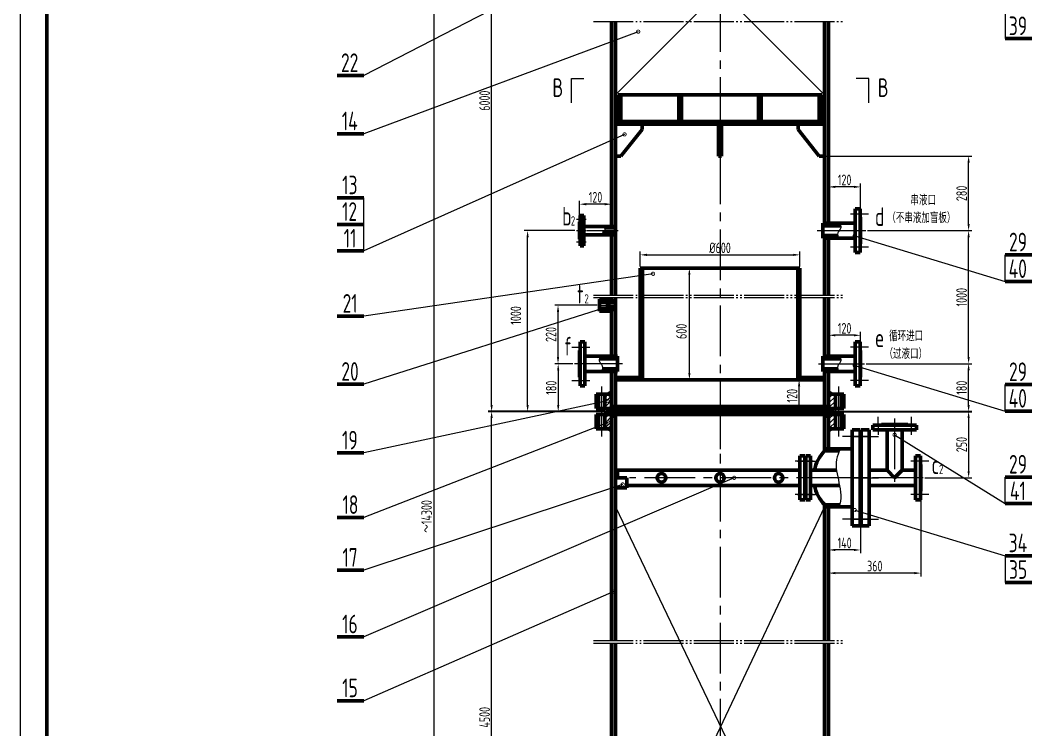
# Model space of a CAD drawing. Header units: millimetres. Extents: x -4783 to 11684, y 6425 to 68023.
# Drawn here: x -4783 to -4402.9, y 7418.3 to 7684.8 of the extents above; entities that cross this region are included whole.
import ezdxf

# ---------------------------------------------------------------- set-up
doc = ezdxf.new("R2010")
doc.units = ezdxf.units.MM
doc.linetypes.add('CENTER2', pattern=[28.575, 19.05, -3.175, 3.175, -3.175])
doc.linetypes.add('JIS_09_15', pattern=[18.9, 15, -0.9, 0.6, -0.9, 0.6, -0.9])
for name, color, linetype, lineweight in [('中心线', 1, 'CENTER2', 15), ('双点划线', 4, 'JIS_09_15', 15), ('尺寸线', 3, 'Continuous', 15), ('细实线', 2, 'Continuous', 15), ('轮廓线', 7, 'Continuous', 50)]:
    doc.layers.add(name, color=color, linetype=linetype, lineweight=lineweight)
doc.styles.add('工程字', font='gbenor.shx', dxfattribs={"width": 0.8, "bigfont": 'gbcbig.shx'})

# ---------------------------------------------------------------- blocks, each defined once
blk = doc.blocks.new('_DotSmall')
at = {"color": 0, "linetype": 'ByBlock', "const_width": 0.5}
blk.add_lwpolyline([(-0.0625, 0, 1), (0.0625, 0, 1)], format="xyb", close=True, dxfattribs=at)

msp = doc.modelspace()

# ---------------------------------------------------------------- linework, layer by layer
at = {"layer": '中心线'}
for p, q in [((-4520.0562, 7777.6777), (-4520.0562, 7518.3805)), ((-4464.3195, 7612.0392), (-4471.0864, 7612.0392)), ((-4570.1148, 7605.7892), (-4558.386, 7605.7892)), ((-4483.6026, 7605.7892), (-4465.24, 7605.7892)), ((-4464.3195, 7599.5392), (-4471.0864, 7599.5392)), ((-4565.648, 7577.7892), (-4559.1335, 7577.7892)), ((-4575.7888, 7562.0392), (-4569.022, 7562.0392)), ((-4464.3236, 7562.0392), (-4471.0904, 7562.0392)), ((-4556.7552, 7555.7892), (-4574.7143, 7555.7892)), ((-4483.0371, 7555.7892), (-4465.7967, 7555.7892)), ((-4575.7888, 7549.5392), (-4569.022, 7549.5392)), ((-4520.0562, 7550.1645), (-4520.0562, 7532.8916)), ((-4464.3236, 7549.5392), (-4471.0904, 7549.5392)), ((-4564.5562, 7547.2151), (-4564.5562, 7536.1633)), ((-4475.5562, 7547.2151), (-4475.5562, 7536.1633)), ((-4520.0562, 7544.2014), (-4520.0562, 7284.9042)), ((-4564.5562, 7539.5651), (-4564.5562, 7528.5133)), ((-4475.5562, 7539.5651), (-4475.5562, 7528.5133)), ((-4460.7131, 7535.857), (-4460.6971, 7529.0902)), ((-4454.4562, 7535.2842), (-4454.4562, 7511.3907)), ((-4448.2131, 7535.8865), (-4448.1972, 7529.1197)), ((-4463.9644, 7528.4392), (-4473.992, 7528.4392)), ((-4470.548, 7528.4392), (-4460.5204, 7528.4392)), ((-4485.1236, 7519.1892), (-4491.8904, 7519.1892)), ((-4490.9888, 7519.1892), (-4484.222, 7519.1892)), ((-4441.6276, 7519.1892), (-4448.3945, 7519.1892)), ((-4443.6971, 7512.9392), (-4554.1096, 7512.9392)), ((-4463.9644, 7512.9392), (-4473.992, 7512.9392)), ((-4470.548, 7512.9392), (-4460.5204, 7512.9392)), ((-4485.1236, 7506.6892), (-4491.8904, 7506.6892)), ((-4490.9888, 7506.6892), (-4484.222, 7506.6892)), ((-4441.6276, 7506.6892), (-4448.3945, 7506.6892)), ((-4463.9644, 7497.4392), (-4473.992, 7497.4392)), ((-4470.548, 7497.4392), (-4460.5204, 7497.4392))]:
    msp.add_line(p, q, dxfattribs=at)
at = {"layer": '中心线', "linetype": 'Continuous'}
for p, q in [((-4573.9734, 7610.0392), (-4570.3498, 7610.0392)), ((-4573.9734, 7605.7892), (-4570.3498, 7605.7892)), ((-4573.9734, 7601.5392), (-4570.3498, 7601.5392))]:
    msp.add_line(p, q, dxfattribs=at)
at = {"layer": '双点划线'}
for p, q in [((-4567.6634, 7684.3356), (-4473.3321, 7684.3356)), ((-4567.6634, 7581.6031), (-4473.3321, 7581.6031)), ((-4567.6634, 7580.6266), (-4473.3321, 7580.6266)), ((-4567.6634, 7451.8358), (-4473.3321, 7451.8358)), ((-4567.6634, 7450.8592), (-4473.3321, 7450.8592))]:
    msp.add_line(p, q, dxfattribs=at)
at = {"layer": '尺寸线'}
for p, q in [((-4627.6085, 7895.1655), (-4627.6085, 7101.7017)), ((-4605.8912, 7540.2892), (-4605.8912, 7768.9155)), ((-4412.929, 7687.9099), (-4412.929, 7677.9099)), ((-4412.929, 7677.9099), (-4402.929, 7677.9099)), ((-4575.9237, 7657.8982), (-4575.9237, 7662.9508)), ((-4575.9237, 7662.9508), (-4571.1971, 7662.9508)), ((-4464.1887, 7662.9508), (-4468.9153, 7662.9508)), ((-4464.1887, 7657.8982), (-4464.1887, 7662.9508)), ((-4575.9237, 7653.7707), (-4575.9237, 7657.8982)), ((-4464.1887, 7653.7707), (-4464.1887, 7657.8982)), ((-4480.1312, 7633.7892), (-4425.4106, 7633.7892)), ((-4426.6606, 7608.2892), (-4426.6606, 7631.2892)), ((-4479.2562, 7611.4142), (-4479.2562, 7623.474)), ((-4469.7522, 7622.224), (-4476.7562, 7622.224)), ((-4467.2522, 7611.4142), (-4467.2522, 7623.474)), ((-4653.9622, 7618.1445), (-4663.9622, 7618.1445)), ((-4653.9622, 7608.1445), (-4653.9622, 7618.1445)), ((-4572.8602, 7609.6642), (-4572.8602, 7616.9774)), ((-4563.3562, 7615.7274), (-4570.3602, 7615.7274)), ((-4560.8562, 7608.0142), (-4560.8562, 7616.9774)), ((-4653.9622, 7608.1445), (-4663.9622, 7608.1445)), ((-4653.9622, 7598.1445), (-4653.9622, 7608.1445)), ((-4574.5984, 7605.7892), (-4593.6134, 7605.7892)), ((-4464.615, 7605.7892), (-4425.4106, 7605.7892)), ((-4464.615, 7605.7892), (-4425.4106, 7605.7892)), ((-4592.3634, 7540.2892), (-4592.3634, 7603.2892)), ((-4469.4562, 7603.8504), (-4412.929, 7586.7)), ((-4426.6606, 7558.2892), (-4426.6606, 7603.2892)), ((-4550.0562, 7592.3155), (-4550.0562, 7597.9438)), ((-4547.5562, 7596.6938), (-4492.5562, 7596.6938)), ((-4490.0562, 7592.3155), (-4490.0562, 7597.9438)), ((-4412.929, 7586.7), (-4412.929, 7596.7)), ((-4412.929, 7596.7), (-4402.929, 7596.7)), ((-4529.6556, 7591.6905), (-4532.8331, 7591.6905)), ((-4531.5831, 7552.2892), (-4531.5831, 7589.1905)), ((-4412.929, 7586.7), (-4402.929, 7586.7)), ((-4566.273, 7577.7892), (-4582.1903, 7577.7892)), ((-4580.9403, 7558.2892), (-4580.9403, 7575.2892)), ((-4479.2562, 7561.4142), (-4479.2562, 7567.7304)), ((-4467.2562, 7561.4142), (-4467.2562, 7567.7304)), ((-4469.7562, 7566.4804), (-4476.7562, 7566.4804)), ((-4575.9643, 7555.7892), (-4582.1903, 7555.7892)), ((-4575.3393, 7555.7892), (-4582.1239, 7555.7892)), ((-4580.8739, 7553.2892), (-4580.8739, 7540.2892)), ((-4469.4562, 7555.1271), (-4412.929, 7537.9768)), ((-4465.1717, 7555.7892), (-4425.4106, 7555.7892)), ((-4465.1717, 7555.7892), (-4425.4106, 7555.7892)), ((-4426.6606, 7540.2892), (-4426.6606, 7553.2892)), ((-4529.6556, 7549.7892), (-4532.8331, 7549.7892)), ((-4481.3812, 7549.7892), (-4491.6083, 7549.7892)), ((-4490.3583, 7540.2892), (-4490.3583, 7547.2892)), ((-4412.929, 7537.9768), (-4412.929, 7547.9768)), ((-4412.929, 7547.9768), (-4402.929, 7547.9768)), ((-4563.4312, 7537.9392), (-4607.1412, 7537.9392)), ((-4562.7812, 7537.7892), (-4607.1412, 7537.7892)), ((-4562.7812, 7537.7892), (-4593.6134, 7537.7892)), ((-4562.7812, 7537.7892), (-4582.1239, 7537.7892)), ((-4481.3812, 7537.7892), (-4491.6083, 7537.7892)), ((-4477.3312, 7537.7892), (-4425.4106, 7537.7892)), ((-4476.6812, 7537.9392), (-4425.4106, 7537.9392)), ((-4412.929, 7537.9768), (-4402.929, 7537.9768)), ((-4605.8912, 7310.5517), (-4605.8912, 7535.4392)), ((-4426.6606, 7535.4392), (-4426.6606, 7515.4392)), ((-4454.4562, 7529.0939), (-4412.929, 7503.2369)), ((-4443.0721, 7512.9392), (-4425.4106, 7512.9392)), ((-4412.929, 7503.2369), (-4412.929, 7513.2369)), ((-4412.929, 7513.2369), (-4402.929, 7513.2369)), ((-4444.5602, 7507.3142), (-4444.5602, 7475.9053)), ((-4412.929, 7503.2369), (-4402.929, 7503.2369)), ((-4479.2562, 7501.3642), (-4479.2562, 7475.9053)), ((-4469.4562, 7500.8249), (-4412.929, 7483.6745)), ((-4479.2562, 7498.6142), (-4479.2562, 7484.5925)), ((-4467.2562, 7498.6142), (-4467.2562, 7484.5925)), ((-4469.7562, 7485.8425), (-4476.7562, 7485.8425)), ((-4412.929, 7483.6745), (-4412.929, 7473.6745)), ((-4412.929, 7483.6745), (-4402.929, 7483.6745)), ((-4447.0602, 7477.1553), (-4476.7562, 7477.1553)), ((-4412.929, 7473.6745), (-4402.929, 7473.6745))]:
    msp.add_line(p, q, dxfattribs=at)
for points in [[(-4559.9379, 7712.4628), (-4653.9622, 7664.0589), (-4663.9622, 7664.0589)], [(-4550.8193, 7680.5271), (-4653.9622, 7642.153), (-4663.9622, 7642.153)], [(-4555.9395, 7641.9463), (-4653.9622, 7598.1445), (-4663.9622, 7598.1445)], [(-4545.2216, 7589.5742), (-4653.9622, 7573.6611), (-4663.9622, 7573.6611)], [(-4563.8565, 7576.6176), (-4653.9622, 7548.0865), (-4663.9622, 7548.0865)], [(-4562.3466, 7541.8084), (-4653.9622, 7522.2838), (-4663.9622, 7522.2838)], [(-4562.1453, 7533.75), (-4653.9622, 7498.0473), (-4663.9622, 7498.0473)], [(-4514.7633, 7512.9392), (-4653.9622, 7453.2124), (-4663.9622, 7453.2124)], [(-4556.6534, 7510.4579), (-4653.9622, 7478.2276), (-4663.9622, 7478.2276)], [(-4559.9905, 7470.1829), (-4653.9622, 7429.2181), (-4663.9622, 7429.2181)]]:
    msp.add_lwpolyline(points, dxfattribs=at)
for points in [[(-4427.0773, 7631.2892), (-4426.2439, 7631.2892), (-4426.6606, 7633.7892)], [(-4476.7562, 7622.6407), (-4476.7562, 7621.8073), (-4479.2562, 7622.224)], [(-4469.7522, 7622.6407), (-4469.7522, 7621.8073), (-4467.2522, 7622.224)], [(-4570.3602, 7616.1441), (-4570.3602, 7615.3108), (-4572.8602, 7615.7274)], [(-4563.3562, 7616.1441), (-4563.3562, 7615.3108), (-4560.8562, 7615.7274)], [(-4592.7801, 7603.2892), (-4591.9468, 7603.2892), (-4592.3634, 7605.7892)], [(-4427.0773, 7608.2892), (-4426.2439, 7608.2892), (-4426.6606, 7605.7892)], [(-4427.0773, 7603.2892), (-4426.2439, 7603.2892), (-4426.6606, 7605.7892)], [(-4547.5562, 7597.1104), (-4547.5562, 7596.2771), (-4550.0562, 7596.6938)], [(-4492.5562, 7597.1104), (-4492.5562, 7596.2771), (-4490.0562, 7596.6938)], [(-4531.9997, 7589.1905), (-4531.1664, 7589.1905), (-4531.5831, 7591.6905)], [(-4581.357, 7575.2892), (-4580.5237, 7575.2892), (-4580.9403, 7577.7892)], [(-4476.7562, 7566.8971), (-4476.7562, 7566.0638), (-4479.2562, 7566.4804)], [(-4469.7562, 7566.8971), (-4469.7562, 7566.0638), (-4467.2562, 7566.4804)], [(-4581.357, 7558.2892), (-4580.5237, 7558.2892), (-4580.9403, 7555.7892)], [(-4427.0773, 7558.2892), (-4426.2439, 7558.2892), (-4426.6606, 7555.7892)], [(-4581.2905, 7553.2892), (-4580.4572, 7553.2892), (-4580.8739, 7555.7892)], [(-4427.0773, 7553.2892), (-4426.2439, 7553.2892), (-4426.6606, 7555.7892)], [(-4531.9997, 7552.2892), (-4531.1664, 7552.2892), (-4531.5831, 7549.7892)], [(-4490.775, 7547.2892), (-4489.9417, 7547.2892), (-4490.3583, 7549.7892)], [(-4606.3079, 7540.2892), (-4605.4746, 7540.2892), (-4605.8912, 7537.7892)], [(-4606.3079, 7535.4392), (-4605.4746, 7535.4392), (-4605.8912, 7537.9392)], [(-4592.7801, 7540.2892), (-4591.9468, 7540.2892), (-4592.3634, 7537.7892)], [(-4581.2905, 7540.2892), (-4580.4572, 7540.2892), (-4580.8739, 7537.7892)], [(-4490.775, 7540.2892), (-4489.9417, 7540.2892), (-4490.3583, 7537.7892)], [(-4427.0773, 7540.2892), (-4426.2439, 7540.2892), (-4426.6606, 7537.7892)], [(-4427.0773, 7535.4392), (-4426.2439, 7535.4392), (-4426.6606, 7537.9392)], [(-4427.0773, 7515.4392), (-4426.2439, 7515.4392), (-4426.6606, 7512.9392)], [(-4476.7562, 7486.2592), (-4476.7562, 7485.4258), (-4479.2562, 7485.8425)], [(-4469.7562, 7486.2592), (-4469.7562, 7485.4258), (-4467.2562, 7485.8425)], [(-4476.7562, 7477.572), (-4476.7562, 7476.7387), (-4479.2562, 7477.1553)], [(-4447.0602, 7477.572), (-4447.0602, 7476.7387), (-4444.5602, 7477.1553)]]:
    msp.add_solid(points, dxfattribs=at)
at = {"layer": '细实线'}
for p, q in [((-4783.0224, 8012.8055), (-4783.0224, 6823.8055)), ((-4480.7562, 7735.4655), (-4559.3562, 7656.7892)), ((-4559.3562, 7735.4655), (-4480.7562, 7656.7892)), ((-4565.3565, 7579.1392), (-4562.3565, 7579.1392)), ((-4565.3565, 7576.4392), (-4562.3565, 7576.4392)), ((-4566.5562, 7543.4861), (-4565.7062, 7544.3361)), ((-4566.5562, 7541.69), (-4565.7062, 7542.54)), ((-4563.4062, 7543.044), (-4562.1272, 7544.323)), ((-4563.4062, 7541.2479), (-4560.9885, 7543.6656)), ((-4563.4062, 7539.4519), (-4560.8562, 7542.0019)), ((-4479.2562, 7542.7796), (-4477.6466, 7544.3892)), ((-4479.2562, 7540.9835), (-4476.7062, 7543.5335)), ((-4479.2562, 7539.1875), (-4476.7062, 7541.7375)), ((-4474.4062, 7544.0375), (-4474.0545, 7544.3892)), ((-4474.4062, 7542.2414), (-4473.5562, 7543.0914)), ((-4474.4062, 7540.4454), (-4473.5562, 7541.2954)), ((-4566.5562, 7539.894), (-4565.7062, 7540.744)), ((-4562.8062, 7538.447), (-4563.3484, 7538.9892)), ((-4563.1954, 7538.9892), (-4563.3008, 7538.8838)), ((-4562.9709, 7538.9892), (-4563.1885, 7538.7715)), ((-4562.8062, 7538.6715), (-4563.1238, 7538.9892)), ((-4562.8062, 7538.9294), (-4563.0763, 7538.6593)), ((-4562.8062, 7538.7048), (-4562.964, 7538.547)), ((-4562.8062, 7538.896), (-4562.8993, 7538.9892)), ((-4562.8062, 7538.4803), (-4562.8518, 7538.4348)), ((-4562.8062, 7537.3389), (-4562.8063, 7537.3391)), ((-4562.5238, 7538.3892), (-4562.8062, 7538.6715)), ((-4562.3062, 7537.5124), (-4562.7329, 7537.9392)), ((-4561.0258, 7537.7892), (-4562.2258, 7538.9892)), ((-4561.9238, 7537.7892), (-4562.1562, 7538.0215)), ((-4561.5329, 7536.7392), (-4562.1329, 7537.3392)), ((-4562.0729, 7538.9892), (-4560.8562, 7540.2058)), ((-4560.1278, 7537.7892), (-4561.3278, 7538.9892)), ((-4560.6349, 7536.7392), (-4561.2349, 7537.3392)), ((-4559.3562, 7537.9156), (-4560.4298, 7538.9892)), ((-4560.0562, 7537.0585), (-4560.3369, 7537.3392)), ((-4559.3562, 7538.8136), (-4559.5317, 7538.9892)), ((-4480.2035, 7537.7892), (-4480.7562, 7538.3419)), ((-4479.3055, 7537.7892), (-4480.5055, 7538.9892)), ((-4478.4075, 7537.7892), (-4479.6075, 7538.9892)), ((-4478.9146, 7536.7392), (-4479.5146, 7537.3392)), ((-4477.9562, 7538.2359), (-4478.7094, 7538.9892)), ((-4478.0166, 7536.7392), (-4478.6166, 7537.3392)), ((-4477.3062, 7538.484), (-4477.8114, 7538.9892)), ((-4477.3062, 7536.9269), (-4477.8062, 7537.4269)), ((-4477.6584, 7538.9892), (-4476.7062, 7539.9414)), ((-4477.3062, 7537.8249), (-4477.4205, 7537.9392)), ((-4476.7604, 7538.9892), (-4477.3062, 7538.4434)), ((-4476.9849, 7538.9892), (-4477.3062, 7538.6679)), ((-4477.2094, 7538.9892), (-4477.3062, 7538.8924)), ((-4477.0343, 7538.6611), (-4477.3062, 7538.933)), ((-4477.1466, 7538.5488), (-4477.3062, 7538.7085)), ((-4477.2588, 7538.4366), (-4477.3062, 7538.484)), ((-4477.3043, 7537.3372), (-4477.3062, 7537.3353)), ((-4476.922, 7538.7733), (-4477.1379, 7538.9892)), ((-4476.8098, 7538.8856), (-4476.9134, 7538.9892)), ((-4474.0663, 7538.9892), (-4473.5562, 7539.4993)), ((-4566.5562, 7535.6428), (-4565.7062, 7536.4928)), ((-4566.5562, 7533.8467), (-4565.7062, 7534.6967)), ((-4563.4062, 7535.2007), (-4561.8677, 7536.7392)), ((-4563.4062, 7533.4046), (-4560.8562, 7535.9546)), ((-4563.4062, 7531.6086), (-4560.8562, 7534.1586)), ((-4563.329, 7536.7392), (-4563.3676, 7536.7778)), ((-4563.1045, 7536.7392), (-4563.2553, 7536.89)), ((-4562.8062, 7537.1477), (-4563.2148, 7536.7392)), ((-4562.88, 7536.7392), (-4563.1431, 7537.0023)), ((-4562.8062, 7536.8899), (-4563.0308, 7537.1145)), ((-4562.8062, 7536.9232), (-4562.9902, 7536.7392)), ((-4562.8062, 7537.1144), (-4562.9186, 7537.2268)), ((-4562.431, 7536.7392), (-4562.8062, 7537.1144)), ((-4479.8126, 7536.7392), (-4480.0562, 7536.9828)), ((-4479.2562, 7536.7323), (-4479.2494, 7536.7392)), ((-4479.2562, 7534.9363), (-4477.4533, 7536.7392)), ((-4479.2562, 7533.1402), (-4476.7062, 7535.6902)), ((-4478.7522, 7531.8482), (-4476.7062, 7533.8942)), ((-4477.192, 7537.225), (-4477.3062, 7537.1108)), ((-4476.894, 7536.7392), (-4477.3062, 7537.1514)), ((-4477.0798, 7537.1127), (-4477.3062, 7536.8863)), ((-4477.1185, 7536.7392), (-4477.3062, 7536.9269)), ((-4476.9675, 7537.0005), (-4477.2288, 7536.7392)), ((-4476.8552, 7536.8882), (-4477.0043, 7536.7392)), ((-4476.743, 7536.776), (-4476.7798, 7536.7392)), ((-4474.4062, 7536.1942), (-4473.8612, 7536.7392)), ((-4474.4062, 7534.3981), (-4473.5562, 7535.2481)), ((-4474.4062, 7532.6021), (-4473.5562, 7533.4521)), ((-4566.5562, 7532.0507), (-4565.7062, 7532.9007)), ((-4561.3847, 7531.8341), (-4560.8562, 7532.3625)), ((-4477.4652, 7531.3392), (-4476.7062, 7532.0981)), ((-4473.8731, 7531.3392), (-4473.5562, 7531.656)), ((-4480.7562, 7501.9892), (-4559.3562, 7336.4777)), ((-4559.3562, 7501.9892), (-4480.0562, 7336.4128))]:
    msp.add_line(p, q, dxfattribs=at)
for points, start_tangent, end_tangent in [([(-4563.7619, 7607.3892), (-4563.3084, 7605.93), (-4564.0856, 7605.1528), (-4564.0856, 7604.1892)], (0.49913643, -0.86652341), (0.40244908, -0.91544237)), ([(-4475.3757, 7608.6392), (-4474.6736, 7606.8914), (-4475.7925, 7604.9535), (-4475.3757, 7602.9392)], (0.73238632, -0.68088933), (0.65431165, -0.75622501)), ([(-4564.7367, 7558.6392), (-4565.4388, 7556.8914), (-4564.3199, 7554.9535), (-4564.7367, 7552.9392)], (-0.73238632, -0.68088933), (-0.65431165, -0.75622501)), ([(-4475.3757, 7558.6392), (-4474.6736, 7556.8914), (-4475.7925, 7554.9535), (-4475.3757, 7552.9392)], (0.73238632, -0.68088933), (0.65431165, -0.75622501)), ([(-4474.8562, 7523.8892), (-4476.3302, 7519.7989), (-4475.3647, 7511.1166), (-4475.3647, 7501.9892)], (-0.43338665, -0.90120808), (-0.37435493, -0.92728549))]:
    msp.add_spline(points, degree=3, dxfattribs=dict(at, start_tangent=start_tangent, end_tangent=end_tangent))
at = {"layer": '轮廓线'}
for p, q in [((-4773.0224, 7992.8055), (-4773.0224, 6833.8055)), ((-4560.8562, 7684.3356), (-4560.8562, 7607.3892)), ((-4559.3562, 7684.3356), (-4559.3562, 7581.6031)), ((-4480.7562, 7684.3356), (-4480.7562, 7608.6392)), ((-4479.2562, 7684.3356), (-4479.2562, 7608.6392)), ((-4412.929, 7677.9099), (-4402.929, 7677.9099)), ((-4663.9622, 7664.0589), (-4653.9622, 7664.0589)), ((-4481.7562, 7656.7892), (-4558.3562, 7656.7892)), ((-4558.3562, 7656.7892), (-4558.3562, 7646.7892)), ((-4557.3562, 7656.7892), (-4557.3562, 7646.7892)), ((-4535.5562, 7656.7892), (-4535.5562, 7646.7892)), ((-4534.5562, 7656.7892), (-4534.5562, 7646.7892)), ((-4505.5562, 7656.7892), (-4505.5562, 7646.7892)), ((-4504.5562, 7656.7892), (-4504.5562, 7646.7892)), ((-4482.7562, 7656.7892), (-4482.7562, 7646.7892)), ((-4481.7562, 7656.7892), (-4481.7562, 7646.7892)), ((-4480.7562, 7646.7892), (-4559.3562, 7646.7892)), ((-4480.7562, 7645.7892), (-4559.3562, 7645.7892)), ((-4549.3562, 7643.7892), (-4557.3562, 7633.7892)), ((-4554.0562, 7645.7892), (-4554.0562, 7646.7892)), ((-4549.3562, 7645.7892), (-4549.3562, 7643.7892)), ((-4520.6562, 7633.7892), (-4520.6562, 7645.7892)), ((-4520.6562, 7643.7892), (-4519.4562, 7643.7892)), ((-4519.4562, 7645.7892), (-4519.4562, 7633.7892)), ((-4490.7562, 7645.7892), (-4490.7562, 7643.7892)), ((-4490.7562, 7643.7892), (-4482.7562, 7633.7892)), ((-4486.0562, 7645.7892), (-4486.0562, 7646.7892)), ((-4663.9622, 7642.153), (-4653.9622, 7642.153)), ((-4557.3562, 7633.7892), (-4559.3562, 7633.7892)), ((-4519.4562, 7633.7892), (-4520.6562, 7633.7892)), ((-4482.7562, 7633.7892), (-4480.7562, 7633.7892)), ((-4663.9622, 7618.1445), (-4653.9622, 7618.1445)), ((-4467.4522, 7614.0392), (-4469.2522, 7614.0392)), ((-4469.2522, 7614.0392), (-4469.2522, 7605.7892)), ((-4467.4522, 7605.7892), (-4467.4522, 7614.0392)), ((-4467.2522, 7610.7892), (-4467.4522, 7610.7892)), ((-4467.2522, 7605.7892), (-4467.2522, 7610.7892)), ((-4663.9622, 7608.1445), (-4653.9622, 7608.1445)), ((-4571.2602, 7607.3892), (-4559.3562, 7607.3892)), ((-4563.4308, 7606.7892), (-4559.3562, 7606.7892)), ((-4469.2562, 7608.6392), (-4481.4953, 7608.6392)), ((-4481.4953, 7608.6392), (-4481.4953, 7602.9392)), ((-4481.4953, 7607.6392), (-4474.7443, 7607.6392)), ((-4469.2522, 7597.5392), (-4469.2522, 7605.7892)), ((-4467.4522, 7605.7892), (-4467.4522, 7597.5392)), ((-4467.2522, 7605.7892), (-4467.2522, 7600.7892)), ((-4559.3562, 7604.1892), (-4571.2602, 7604.1892)), ((-4559.3562, 7604.7892), (-4564.1931, 7604.7892)), ((-4560.8562, 7604.1892), (-4560.8562, 7581.6031)), ((-4481.4953, 7603.9392), (-4475.8473, 7603.9392)), ((-4481.4953, 7602.9392), (-4469.2562, 7602.9392)), ((-4480.7562, 7602.9392), (-4480.7562, 7581.6031)), ((-4479.2562, 7602.9392), (-4479.2562, 7581.6031)), ((-4663.9622, 7598.1445), (-4653.9622, 7598.1445)), ((-4467.2522, 7600.7892), (-4467.4522, 7600.7892)), ((-4467.4522, 7597.5392), (-4469.2522, 7597.5392)), ((-4412.929, 7596.7), (-4402.929, 7596.7)), ((-4490.0562, 7591.6905), (-4550.0562, 7591.6905)), ((-4550.0562, 7591.6905), (-4550.0562, 7563.5045)), ((-4549.2562, 7591.6905), (-4549.2562, 7563.5045)), ((-4490.8562, 7563.5045), (-4490.8562, 7591.6905)), ((-4490.0562, 7563.5045), (-4490.0562, 7591.6905)), ((-4412.929, 7586.7), (-4402.929, 7586.7)), ((-4565.3565, 7580.0392), (-4560.8565, 7580.0392)), ((-4565.3565, 7579.1392), (-4565.3565, 7580.0392)), ((-4565.3565, 7578.9607), (-4565.3565, 7579.1392)), ((-4562.3565, 7579.1392), (-4562.3565, 7579.2236)), ((-4562.3565, 7579.2236), (-4561.8565, 7579.2236)), ((-4562.3565, 7578.9607), (-4562.3565, 7579.1392)), ((-4561.8565, 7579.2236), (-4561.8565, 7577.7892)), ((-4560.8565, 7580.0392), (-4560.8565, 7579.4392)), ((-4560.8565, 7579.4392), (-4559.6565, 7579.4392)), ((-4560.8562, 7580.6266), (-4560.8562, 7579.4392)), ((-4559.3565, 7579.1392), (-4559.6565, 7579.4392)), ((-4559.3565, 7579.1392), (-4559.3565, 7576.4392)), ((-4559.3562, 7580.6266), (-4559.3562, 7558.6392)), ((-4550.0562, 7580.6266), (-4550.0562, 7549.7892)), ((-4549.2562, 7580.6266), (-4549.2562, 7549.7892)), ((-4490.8562, 7549.7892), (-4490.8562, 7580.6266)), ((-4490.0562, 7549.7892), (-4490.0562, 7580.6266)), ((-4480.7562, 7580.6266), (-4480.7562, 7558.6392)), ((-4480.7562, 7579.3892), (-4480.7562, 7576.1892)), ((-4479.2562, 7580.6266), (-4479.2562, 7579.3892)), ((-4479.2562, 7579.3892), (-4479.2562, 7558.6392)), ((-4565.3565, 7577.7892), (-4565.3565, 7578.9607)), ((-4562.3565, 7578.9607), (-4565.3565, 7578.9607)), ((-4565.3565, 7577.7892), (-4565.3565, 7576.6176)), ((-4565.3565, 7576.6176), (-4565.3565, 7576.4392)), ((-4562.3565, 7576.6176), (-4565.3565, 7576.6176)), ((-4565.3565, 7576.4392), (-4565.3565, 7575.5392)), ((-4565.3565, 7575.5392), (-4560.8565, 7575.5392)), ((-4562.3565, 7577.7892), (-4562.3565, 7578.9607)), ((-4562.3565, 7577.7892), (-4562.3565, 7576.6176)), ((-4562.3565, 7576.6176), (-4562.3565, 7576.4392)), ((-4562.3565, 7576.4392), (-4562.3565, 7576.3548)), ((-4562.3565, 7576.3548), (-4561.8565, 7576.3548)), ((-4561.8565, 7578.7892), (-4559.3565, 7578.7892)), ((-4561.8565, 7576.3548), (-4561.8565, 7577.7892)), ((-4561.8565, 7576.7892), (-4559.3565, 7576.7892)), ((-4560.8565, 7576.1392), (-4560.8565, 7575.5392)), ((-4559.6565, 7576.1392), (-4560.8565, 7576.1392)), ((-4560.8562, 7576.1392), (-4560.8562, 7558.6392)), ((-4559.3565, 7576.4392), (-4559.6565, 7576.1392)), ((-4663.9622, 7573.6611), (-4653.9622, 7573.6611)), ((-4572.6562, 7555.7892), (-4572.6562, 7564.0392)), ((-4572.6562, 7564.0392), (-4570.8562, 7564.0392)), ((-4570.8562, 7564.0392), (-4570.8562, 7555.7892)), ((-4467.4562, 7564.0392), (-4469.2562, 7564.0392)), ((-4469.2562, 7564.0392), (-4469.2562, 7555.7892)), ((-4467.4562, 7555.7892), (-4467.4562, 7564.0392)), ((-4572.8562, 7560.7892), (-4572.6562, 7560.7892)), ((-4572.8562, 7555.7892), (-4572.8562, 7560.7892)), ((-4467.2562, 7560.7892), (-4467.4562, 7560.7892)), ((-4467.2562, 7555.7892), (-4467.2562, 7560.7892)), ((-4570.8562, 7558.6392), (-4558.6171, 7558.6392)), ((-4558.6171, 7557.6392), (-4565.3681, 7557.6392)), ((-4558.6171, 7558.6392), (-4558.6171, 7552.9392)), ((-4469.2562, 7558.6392), (-4481.4953, 7558.6392)), ((-4481.4953, 7558.6392), (-4481.4953, 7552.9392)), ((-4481.4953, 7557.6392), (-4474.7443, 7557.6392)), ((-4572.8562, 7555.7892), (-4572.8562, 7550.7892)), ((-4572.6562, 7555.7892), (-4572.6562, 7547.5392)), ((-4570.8562, 7547.5392), (-4570.8562, 7555.7892)), ((-4558.6171, 7552.9392), (-4570.8562, 7552.9392)), ((-4558.6171, 7553.9392), (-4564.2651, 7553.9392)), ((-4560.8562, 7552.9392), (-4560.8562, 7539.6892)), ((-4559.3562, 7552.9392), (-4559.3562, 7539.6892)), ((-4481.4953, 7553.9392), (-4475.8473, 7553.9392)), ((-4481.4953, 7552.9392), (-4469.2562, 7552.9392)), ((-4480.7562, 7552.9392), (-4480.7562, 7539.6892)), ((-4479.2562, 7552.9392), (-4479.2562, 7539.6892)), ((-4469.2562, 7547.5392), (-4469.2562, 7555.7892)), ((-4467.4562, 7555.7892), (-4467.4562, 7547.5392)), ((-4467.2562, 7555.7892), (-4467.2562, 7550.7892)), ((-4572.8562, 7550.7892), (-4572.6562, 7550.7892)), ((-4559.3562, 7550.5892), (-4550.0562, 7550.5892)), ((-4559.3562, 7549.7892), (-4480.7562, 7549.7892)), ((-4490.0562, 7550.5892), (-4480.7562, 7550.5892)), ((-4467.2562, 7550.7892), (-4467.4562, 7550.7892)), ((-4663.9622, 7548.0865), (-4653.9622, 7548.0865)), ((-4572.6562, 7547.5392), (-4570.8562, 7547.5392)), ((-4562.2418, 7544.3892), (-4560.8562, 7545.1892)), ((-4477.8706, 7544.3892), (-4479.2562, 7545.1892)), ((-4467.4562, 7547.5392), (-4469.2562, 7547.5392)), ((-4412.929, 7547.9768), (-4402.929, 7547.9768)), ((-4566.5562, 7544.3892), (-4562.2418, 7544.3892)), ((-4566.5562, 7538.9892), (-4566.5562, 7544.3892)), ((-4565.7062, 7544.3892), (-4565.7062, 7538.9892)), ((-4563.4062, 7544.3892), (-4563.4062, 7538.9892)), ((-4560.8562, 7543.5892), (-4562.2418, 7544.3892)), ((-4560.8562, 7543.5892), (-4560.8562, 7538.9892)), ((-4479.2562, 7543.5892), (-4477.8706, 7544.3892)), ((-4479.2562, 7543.5892), (-4479.2562, 7538.9892)), ((-4477.8706, 7544.3892), (-4473.5562, 7544.3892)), ((-4476.7062, 7544.3892), (-4476.7062, 7538.9892)), ((-4474.4062, 7544.3892), (-4474.4062, 7538.9892)), ((-4473.5562, 7544.3892), (-4473.5562, 7538.9892)), ((-4473.5562, 7538.9892), (-4566.5562, 7538.9892)), ((-4562.8062, 7538.3892), (-4563.4062, 7538.9892)), ((-4563.4062, 7536.7392), (-4562.8062, 7537.3392)), ((-4562.8062, 7538.9892), (-4562.8062, 7538.3892)), ((-4562.1562, 7538.3892), (-4562.8062, 7538.3892)), ((-4562.8062, 7537.9392), (-4562.1562, 7537.9392)), ((-4562.8062, 7537.9392), (-4562.8062, 7536.7392)), ((-4562.3062, 7537.9392), (-4562.3062, 7537.3392)), ((-4562.3062, 7537.3392), (-4477.8062, 7537.3392)), ((-4562.0729, 7537.7892), (-4562.2562, 7537.5642)), ((-4562.2562, 7537.5642), (-4562.0729, 7537.3392)), ((-4562.1562, 7538.3892), (-4562.1562, 7537.7892)), ((-4477.9562, 7537.7892), (-4562.1562, 7537.7892)), ((-4560.9062, 7537.7892), (-4562.0729, 7537.7892)), ((-4561.8895, 7537.7892), (-4562.0729, 7537.5642)), ((-4562.0729, 7537.5642), (-4561.8895, 7537.3392)), ((-4562.0729, 7537.3392), (-4478.0395, 7537.3392)), ((-4561.7062, 7537.7892), (-4561.8895, 7537.5642)), ((-4561.8895, 7537.5642), (-4561.7062, 7537.3392)), ((-4561.5229, 7537.7892), (-4561.7062, 7537.5642)), ((-4561.7062, 7537.5642), (-4561.5229, 7537.3392)), ((-4561.3395, 7537.7892), (-4561.5229, 7537.5642)), ((-4561.5229, 7537.5642), (-4561.3395, 7537.3392)), ((-4561.1562, 7537.7892), (-4561.3395, 7537.5642)), ((-4561.3395, 7537.5642), (-4561.1562, 7537.3392)), ((-4560.4062, 7537.7142), (-4561.2173, 7537.7142)), ((-4479.7062, 7537.4142), (-4561.2173, 7537.4142)), ((-4478.7062, 7537.7892), (-4560.9062, 7537.7892)), ((-4560.0562, 7539.6892), (-4560.8562, 7539.6892)), ((-4560.8562, 7539.6892), (-4479.2562, 7539.6892)), ((-4560.4062, 7537.7142), (-4478.8951, 7537.7142)), ((-4560.4062, 7537.4142), (-4560.4062, 7537.7142)), ((-4559.3562, 7538.9892), (-4559.3562, 7537.7892)), ((-4559.3562, 7537.3392), (-4559.3562, 7536.7392)), ((-4480.7562, 7538.9892), (-4480.7562, 7537.7892)), ((-4480.7562, 7537.3392), (-4480.7562, 7536.7392)), ((-4479.7062, 7537.4142), (-4479.7062, 7537.7142)), ((-4479.7062, 7537.4142), (-4478.8951, 7537.4142)), ((-4478.9562, 7537.7892), (-4478.7729, 7537.5642)), ((-4478.7729, 7537.5642), (-4478.9562, 7537.3392)), ((-4478.7729, 7537.7892), (-4478.5895, 7537.5642)), ((-4478.5895, 7537.5642), (-4478.7729, 7537.3392)), ((-4478.0395, 7537.7892), (-4478.7062, 7537.7892)), ((-4478.5895, 7537.7892), (-4478.4062, 7537.5642)), ((-4478.4062, 7537.5642), (-4478.5895, 7537.3392)), ((-4478.4062, 7537.7892), (-4478.2229, 7537.5642)), ((-4478.2229, 7537.5642), (-4478.4062, 7537.3392)), ((-4478.2229, 7537.7892), (-4478.0395, 7537.5642)), ((-4478.0395, 7537.5642), (-4478.2229, 7537.3392)), ((-4478.0395, 7537.7892), (-4477.8562, 7537.5642)), ((-4477.8562, 7537.5642), (-4478.0395, 7537.3392)), ((-4477.3062, 7538.3892), (-4477.9562, 7538.3892)), ((-4477.9562, 7538.3892), (-4477.9562, 7537.7892)), ((-4477.9562, 7537.9392), (-4477.3062, 7537.9392)), ((-4477.8062, 7537.9392), (-4477.8062, 7537.3392)), ((-4477.3062, 7538.9892), (-4477.3062, 7538.3892)), ((-4477.3062, 7538.3892), (-4476.7062, 7538.9892)), ((-4477.3062, 7537.9392), (-4477.3062, 7536.7392)), ((-4476.7062, 7536.7392), (-4477.3062, 7537.3392)), ((-4412.929, 7537.9768), (-4402.929, 7537.9768)), ((-4566.5562, 7536.7392), (-4473.5562, 7536.7392)), ((-4566.5562, 7531.3392), (-4566.5562, 7536.7392)), ((-4565.7062, 7536.7392), (-4565.7062, 7531.3392)), ((-4563.4062, 7536.7392), (-4563.4062, 7531.3392)), ((-4560.8562, 7536.7392), (-4560.8562, 7451.8358)), ((-4559.3562, 7536.0392), (-4560.8562, 7536.0392)), ((-4559.3562, 7536.0392), (-4559.3562, 7536.7392)), ((-4559.3562, 7536.0392), (-4559.3562, 7451.8358)), ((-4480.7562, 7536.0392), (-4480.7562, 7536.7392)), ((-4480.7562, 7536.0392), (-4480.7562, 7523.0892)), ((-4480.7562, 7536.0392), (-4479.2562, 7536.0392)), ((-4479.2562, 7536.7392), (-4479.2562, 7523.8892)), ((-4476.7062, 7536.7392), (-4476.7062, 7531.3392)), ((-4474.4062, 7536.7392), (-4474.4062, 7531.3392)), ((-4473.5562, 7536.7392), (-4473.5562, 7531.3392)), ((-4562.2418, 7531.3392), (-4566.5562, 7531.3392)), ((-4560.8562, 7532.1392), (-4562.2418, 7531.3392)), ((-4562.2418, 7531.3392), (-4560.8562, 7530.5392)), ((-4479.2562, 7532.1392), (-4477.8706, 7531.3392)), ((-4477.8706, 7531.3392), (-4479.2562, 7530.5392)), ((-4473.5562, 7531.3392), (-4477.8706, 7531.3392)), ((-4470.4562, 7494.9392), (-4470.4562, 7530.9392)), ((-4470.4562, 7530.9392), (-4467.4562, 7530.9392)), ((-4467.4562, 7530.9392), (-4467.4562, 7494.9392)), ((-4467.0562, 7530.9392), (-4467.0562, 7494.9392)), ((-4464.0562, 7530.9392), (-4467.0562, 7530.9392)), ((-4464.0562, 7494.9392), (-4464.0562, 7530.9392)), ((-4454.4557, 7532.7392), (-4462.7057, 7532.7197)), ((-4462.7057, 7532.7197), (-4462.7015, 7530.9197)), ((-4462.7015, 7530.9197), (-4454.4515, 7530.9392)), ((-4454.4562, 7532.9392), (-4459.4562, 7532.9274)), ((-4459.4562, 7532.9274), (-4459.4557, 7532.7274)), ((-4457.3015, 7530.9392), (-4457.3015, 7515.7892)), ((-4454.4562, 7532.9392), (-4449.4562, 7532.951)), ((-4454.4557, 7532.7392), (-4446.2058, 7532.7587)), ((-4446.2015, 7530.9587), (-4454.4515, 7530.9392)), ((-4451.6015, 7515.7892), (-4451.6015, 7530.9392)), ((-4449.4562, 7532.951), (-4449.4557, 7532.751)), ((-4446.2058, 7532.7587), (-4446.2015, 7530.9587)), ((-4467.2562, 7526.6392), (-4467.4562, 7526.6392)), ((-4467.2562, 7526.6392), (-4467.2562, 7499.2392)), ((-4467.2562, 7526.6392), (-4467.0562, 7526.6392)), ((-4467.2562, 7526.6392), (-4467.2562, 7499.2392)), ((-4663.9622, 7522.2838), (-4653.9622, 7522.2838)), ((-4470.4562, 7523.8892), (-4480.7562, 7523.8892)), ((-4475.2296, 7523.0892), (-4480.7562, 7523.0892)), ((-4488.2562, 7521.1892), (-4490.0562, 7521.1892)), ((-4490.0562, 7521.1892), (-4490.0562, 7512.9392)), ((-4488.2562, 7512.9392), (-4488.2562, 7521.1892)), ((-4487.8562, 7512.9392), (-4487.8562, 7521.1892)), ((-4487.8562, 7521.1892), (-4486.0562, 7521.1892)), ((-4486.0562, 7521.1892), (-4486.0562, 7512.9392)), ((-4444.7602, 7521.1892), (-4446.5602, 7521.1892)), ((-4446.5602, 7521.1892), (-4446.5602, 7512.9392)), ((-4444.7602, 7512.9392), (-4444.7602, 7521.1892)), ((-4490.0562, 7515.7892), (-4558.5562, 7515.7892)), ((-4558.5562, 7515.7892), (-4558.5562, 7512.9392)), ((-4488.0562, 7517.9392), (-4488.2562, 7517.9392)), ((-4488.0562, 7517.9392), (-4487.8562, 7517.9392)), ((-4488.0562, 7512.9392), (-4488.0562, 7517.9392)), ((-4488.0562, 7512.9392), (-4488.0562, 7517.9392)), ((-4476.3225, 7515.7892), (-4486.0562, 7515.7892)), ((-4457.3015, 7515.7892), (-4464.0562, 7515.7892)), ((-4457.3015, 7515.7892), (-4454.4515, 7512.9392)), ((-4454.4515, 7512.9392), (-4451.6015, 7515.7892)), ((-4446.5602, 7515.7892), (-4451.6015, 7515.7892)), ((-4444.5602, 7517.9392), (-4444.7602, 7517.9392)), ((-4444.5602, 7512.9392), (-4444.5602, 7517.9392)), ((-4559.3562, 7512.9392), (-4555.0562, 7512.9392)), ((-4555.0562, 7512.9392), (-4555.0562, 7509.1392)), ((-4490.0562, 7504.6892), (-4490.0562, 7512.9392)), ((-4488.2562, 7512.9392), (-4488.2562, 7504.6892)), ((-4488.0562, 7512.9392), (-4488.0562, 7507.9392)), ((-4488.0562, 7512.9392), (-4488.0562, 7507.9392)), ((-4487.8562, 7512.9392), (-4487.8562, 7504.6892)), ((-4486.0562, 7504.6892), (-4486.0562, 7512.9392)), ((-4446.5602, 7504.6892), (-4446.5602, 7512.9392)), ((-4444.7602, 7512.9392), (-4444.7602, 7504.6892)), ((-4444.5602, 7512.9392), (-4444.5602, 7507.9392)), ((-4412.929, 7513.2369), (-4402.929, 7513.2369)), ((-4555.0562, 7509.1392), (-4559.3562, 7509.1392)), ((-4555.0562, 7510.0892), (-4490.0562, 7510.0892)), ((-4488.0562, 7507.9392), (-4488.2562, 7507.9392)), ((-4488.0562, 7507.9392), (-4487.8562, 7507.9392)), ((-4486.0562, 7510.0892), (-4475.152, 7510.0892)), ((-4464.0562, 7510.0892), (-4446.5602, 7510.0892)), ((-4444.5602, 7507.9392), (-4444.7602, 7507.9392)), ((-4488.2562, 7504.6892), (-4490.0562, 7504.6892)), ((-4487.8562, 7504.6892), (-4486.0562, 7504.6892)), ((-4444.7602, 7504.6892), (-4446.5602, 7504.6892)), ((-4412.929, 7503.2369), (-4402.929, 7503.2369)), ((-4480.7562, 7502.7892), (-4480.7562, 7451.8358)), ((-4475.0864, 7502.7892), (-4480.7562, 7502.7892)), ((-4470.4562, 7501.9892), (-4480.7562, 7501.9892)), ((-4479.2562, 7501.9892), (-4479.2562, 7451.8358)), ((-4663.9622, 7498.0473), (-4653.9622, 7498.0473)), ((-4467.2562, 7499.2392), (-4467.4562, 7499.2392)), ((-4467.2562, 7499.2392), (-4467.0562, 7499.2392)), ((-4467.4562, 7494.9392), (-4470.4562, 7494.9392)), ((-4467.0562, 7494.9392), (-4464.0562, 7494.9392)), ((-4412.929, 7483.6745), (-4402.929, 7483.6745)), ((-4663.9622, 7478.2276), (-4653.9622, 7478.2276)), ((-4412.929, 7473.6745), (-4402.929, 7473.6745)), ((-4663.9622, 7453.2124), (-4653.9622, 7453.2124)), ((-4560.8562, 7450.8592), (-4560.8562, 7309.2517)), ((-4559.3562, 7450.8592), (-4559.3562, 7309.9517)), ((-4480.7562, 7450.8592), (-4480.7562, 7309.9517)), ((-4479.2562, 7450.8592), (-4479.2562, 7309.2517)), ((-4663.9622, 7429.2181), (-4653.9622, 7429.2181))]:
    msp.add_line(p, q, dxfattribs=at)
at = {"layer": '轮廓线', "linetype": 'Continuous'}
for p, q in [((-4572.6602, 7611.5392), (-4572.6602, 7600.0392)), ((-4571.2602, 7611.5392), (-4572.6602, 7611.5392)), ((-4571.2602, 7600.0392), (-4571.2602, 7611.5392)), ((-4572.8602, 7609.0392), (-4572.8602, 7602.5392)), ((-4572.8602, 7609.0392), (-4572.6602, 7609.0392)), ((-4572.8602, 7602.5392), (-4572.6602, 7602.5392)), ((-4572.6602, 7600.0392), (-4571.2602, 7600.0392))]:
    msp.add_line(p, q, dxfattribs=at)
at = {"layer": '轮廓线'}
for centre in [(-4542.0562, 7512.9392), (-4520.0562, 7512.9392), (-4498.0562, 7512.9392)]:
    msp.add_circle(centre, 1.6, dxfattribs=at)
for start, end in [(135.680335, 168.73116), (191.392809, 224.489808)]:
    msp.add_arc((-4470.378, 7512.9546), 14.5058, start, end, dxfattribs=at)
for p in [(-4561.9729, 7537.7892), (-4561.7062, 7537.7892), (-4561.4395, 7537.7892), (-4561.1729, 7537.7892), (-4478.5229, 7537.7892), (-4478.3395, 7537.7892), (-4478.1562, 7537.7892)]:
    msp.add_point(p, dxfattribs=at)

# ---------------------------------------------------------------- block references
at = {"layer": '尺寸线', "xscale": 2.5, "yscale": 2.5, "zscale": 2.5}
for p, rotation in [((-4550.8193, 7680.5271), 20.40760505757916), ((-4555.9395, 7641.9463), 24.07761722358437), ((-4469.4562, 7603.8504), 163.1221864022526), ((-4545.2216, 7589.5742), 8.325587103808253), ((-4563.8565, 7576.6176), 17.56992133863989), ((-4469.4562, 7555.1271), 163.1221864022526), ((-4562.3466, 7541.8084), 12.03057426345095), ((-4562.1453, 7533.75), 21.24844822744578), ((-4454.4562, 7529.0939), 148.0913847409716), ((-4556.6534, 7510.4579), 18.32574680276635), ((-4514.7633, 7512.9392), 23.22297921509542), ((-4469.4562, 7500.8249), 163.1221864022526), ((-4559.9905, 7470.1829), 23.55366233955964)]:
    msp.add_blockref('_DotSmall', p, dxfattribs=dict(at, rotation=rotation))

# ---------------------------------------------------------------- texts
at = {"layer": '尺寸线', "style": '工程字', "width": 0.8}
for s, height, p in [('39', 7, (-4411.5481, 7679.2246)), ('22', 7, (-4662.4951, 7665.3736)), ('B', 7, (-4583.0451, 7656.005)), ('B', 7, (-4460.8007, 7656.005)), ('14', 7, (-4662.1809, 7643.4677)), ('13', 7, (-4662.0442, 7619.4592)), ('     串液口', 4, (-4457.2071, 7615.3153)), ('12', 7, (-4662.0877, 7609.4592)), ('b', 7, (-4579.3906, 7607.7121)), ('d', 7, (-4461.835, 7607.5454)), ('2', 3.5, (-4576.1239, 7607.7121)), ('（不串液加盲板）', 4, (-4457.2071, 7608.6486)), ('11', 7, (-4661.4809, 7599.4592)), ('29 ', 7, (-4411.4888, 7598.0147)), ('40', 7, (-4411.6162, 7588.0147)), ('t', 7, (-4573.8103, 7578.4277)), ('21', 7, (-4661.8883, 7574.9758)), ('2', 3.5, (-4571.0103, 7578.4277)), (' 循环进口', 4, (-4458.2668, 7564.2622)), ('f', 7, (-4578.7796, 7558.8678)), ('e', 7, (-4461.8592, 7562.0392)), ('（过液口）', 4, (-4458.2668, 7557.5955)), ('20', 7, (-4662.3568, 7549.4012)), ('29 ', 7, (-4411.4888, 7549.2915)), ('40', 7, (-4411.6162, 7539.2915)), ('19', 7, (-4662.1146, 7523.5985)), ('c', 7, (-4440.584, 7514.3642)), ('29', 7, (-4411.4888, 7514.5516)), ('2', 3.5, (-4437.784, 7514.3642)), ('41', 7, (-4411.1477, 7504.5516)), ('18', 7, (-4661.9475, 7499.362)), ('34', 7, (-4411.6143, 7484.9893)), ('17', 7, (-4661.9475, 7479.5423)), ('35', 7, (-4411.4777, 7474.9893)), ('16', 7, (-4662.0633, 7454.5271)), ('15', 7, (-4662.0442, 7430.5328))]:
    msp.add_text(s, height=height, dxfattribs=at).set_placement(p)
at = {"layer": '尺寸线', "char_height": 4, "attachment_point": 5, "rotation": 90, "style": '工程字'}
for s, insert in [('6000', (-4608.5162, 7654.6024)), ('280', (-4429.2856, 7619.7892)), ('1000', (-4429.2856, 7580.7892)), ('1000', (-4596.8016, 7573.9243)), ('220', (-4583.5653, 7566.7892)), ('600', (-4534.5592, 7567.9485)), ('180', (-4583.4989, 7546.7892)), ('180', (-4429.2856, 7546.7892)), ('120', (-4492.9833, 7543.7892)), ('250', (-4429.2856, 7525.4392)), ('{\\fSimSun|b0|i0|c134|p0;\\P}～14300', (-4633.6771, 7498.4336)), ('4500', (-4608.5162, 7422.9955))]:
    msp.add_mtext(s, dxfattribs=dict(at, insert=insert))
at = {"layer": '尺寸线', "char_height": 4, "attachment_point": 5, "style": '工程字'}
for s, insert in [('120', (-4473.2542, 7624.849)), ('120', (-4566.8582, 7618.3524)), ('%%C600', (-4520.0562, 7599.3188)), ('120', (-4473.2562, 7569.1054)), ('140', (-4473.2562, 7488.4675)), ('360', (-4461.9082, 7479.7803))]:
    msp.add_mtext(s, dxfattribs=dict(at, insert=insert))

doc.saveas('drawing.dxf')
